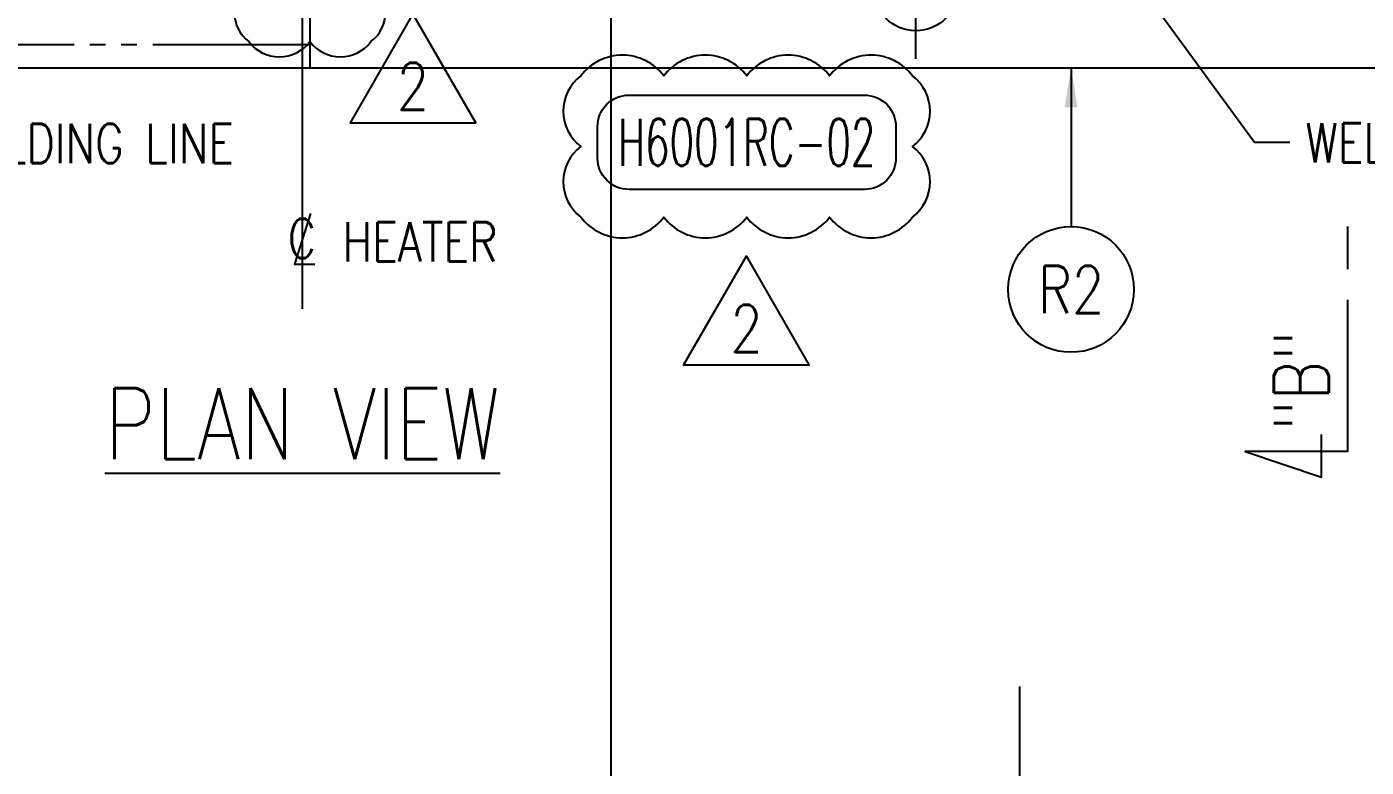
# Model space of a CAD drawing. Header units: millimetres. Extents: x 0 to 91981, y -132907 to 77676.
# Drawn here: x 15965 to 21079, y 24054 to 26880 of the extents above; entities that cross this region are included whole.
import ezdxf
from ezdxf.enums import TextEntityAlignment as Align

# ---------------------------------------------------------------- set-up
doc = ezdxf.new("R2010")
doc.units = ezdxf.units.MM
doc.header["$LTSCALE"] = 60
doc.linetypes.add('JNK-CENTER', pattern=[34, 30, -1.5, 1, -1.5])
doc.linetypes.add('JNK-PHANTOM', pattern=[15, 10, -1, 1, -1, 1, -1])
for name, color, linetype in [('CEN-R', 1, 'JNK-CENTER'), ('CON-C', 4, 'Continuous'), ('CON-G', 3, 'Continuous'), ('CON-W', 7, 'Continuous'), ('CON-Y', 2, 'Continuous'), ('Dim-W', 7, 'Continuous'), ('PHA-W', 7, 'JNK-PHANTOM'), ('rev-2', 2, 'Continuous'), ('TXT-C', 4, 'Continuous'), ('TXT-Y', 2, 'Continuous')]:
    doc.layers.add(name, color=color, linetype=linetype)
doc.layers.add('CONT-G', color=3, linetype='Continuous', lineweight=25)
doc.styles.add('SIMPLEX', font='simplex.shx', dxfattribs={"width": 0.8})
doc.dimstyles.new('DIM60', dxfattribs={"dimscale": 60, "dimtxt": 2.5, "dimasz": 2.5, "dimexe": 1, "dimexo": 1, "dimgap": 1, "dimtad": 1, "dimdsep": 46, "dimtxsty": 'SIMPLEX', "dimcen": 0, "dimclrd": 256, "dimclre": 256, "dimclrt": 2, "dimadec": 1, "dimazin": 2, "dimtfac": 1, "dimtix": 1, "dimtmove": 2, "dimatfit": 2, "dimfxl": 1, "dimarcsym": 1})

# ---------------------------------------------------------------- blocks, each defined once
blk = doc.blocks.new('SPRING SUPPORT BASE')
at = {"layer": 'CEN-R'}
blk.add_line((-269.9, 0), (269.9, 0), dxfattribs=at)
at = {"layer": 'CONT-G'}
for p, q in [((-100, 50), (-100, -50)), ((-100, 50), (-80, 50)), ((-80, 50), (-80, -50)), ((80, 50), (80, -50)), ((100, 50), (80, 50)), ((100, 50), (100, -50)), ((-100, -50), (-80, -50)), ((100, -50), (80, -50))]:
    blk.add_line(p, q, dxfattribs=at)
blk.add_circle((0, 0), 162, dxfattribs=at)
blk = doc.blocks.new('cl-mark')
at = {"layer": 'CON-Y'}
blk.add_lwpolyline([(0.508, 1.608), (-0.513, -1.624), (0.786, -1.624)], dxfattribs=at)
at = {"style": 'SIMPLEX', "width": 0.8}
blk.add_attdef('EQUIP-NAME', (2.541, -1.452), '', height=2.5, dxfattribs=at)
at = {"layer": 'CON-Y', "style": 'SIMPLEX', "width": 0.8}
blk.add_text('C', height=2.5, dxfattribs=at).set_placement((-0.047, 0.017), align=Align.MIDDLE)
blk = doc.blocks.new('SECMARK2')
at = {"layer": 'CON-C'}
blk.add_line((0, 0), (-2.717, 0), dxfattribs=at)
blk.add_lwpolyline([(-4.667, 0), (-14.317, 0), (-14.317, 6.51), (-15.933, 1.643), (-13.233, 1.643)], dxfattribs=at)
at = {"layer": 'CON-C', "style": 'SIMPLEX', "width": 0.8}
blk.add_attdef('TAG', (-12.98, 1.18), '', height=3.5, dxfattribs=at)
blk = doc.blocks.new('piec-tag')
at = {"layer": 'CON-Y'}
blk.add_circle((0, 0), 4, dxfattribs=at)
at = {"layer": 'CON-G', "style": 'SIMPLEX', "width": 0.8}
blk.add_attdef('P.N', text='', height=3, dxfattribs=at).set_placement((0, 0), align=Align.MIDDLE)
at = {"layer": 'CON-G', "style": 'SIMPLEX', "width": 0.8, "flags": 1}
blk.add_attdef('BOM', (4.48, -3.74), '', height=2.5, dxfattribs=at)
blk = doc.blocks.new('DUCT-TAG')
at = {"layer": 'CON-G'}
blk.add_lwpolyline([(-9.49, -1), (-9.49, 1, -0.414214), (-7.49, 3), (7.49, 3, -0.414214), (9.49, 1), (9.49, -1, -0.414214), (7.49, -3), (-7.49, -3, -0.414214)], format="xyb", close=True, dxfattribs=at)
at = {"layer": 'CON-G', "style": 'SIMPLEX', "width": 1.246304}
blk.add_attdef('NAME', text='', height=3, dxfattribs=at).set_placement((-8.19, -1.5), (8.19, -1.5), align=Align.FIT)
at = {"layer": 'CON-Y', "style": 'SIMPLEX'}
blk.add_attdef('ELEVATION', text='', height=2, dxfattribs=at).set_placement((0, -6.02), align=Align.CENTER)
blk = doc.blocks.new('revmark')
at = {"layer": 'rev-2'}
blk.add_lwpolyline([(0, 0), (-4, -6.928), (4, -6.928)], close=True, dxfattribs=at)
at = {"layer": 'rev-2', "style": 'SIMPLEX', "width": 0.8}
blk.add_attdef('REVMARK', text='', height=3, dxfattribs=at).set_placement((0, -4.619), align=Align.MIDDLE_CENTER)
blk = doc.blocks.new('*D1018')
at = {"layer": 'DEFPOINTS', "color": 0, "transparency": 16777216}
for p in [(17800.1, 59492.7), (18196.3, 59492.7), (17069.9, -132907.1)]:
    blk.add_point(p, dxfattribs=at)
at = {"layer": 'Dim-W', "linetype": 'ByBlock', "lineweight": -2, "transparency": 16777216}
for p, q in [((17860.1, 59492.7), (18256.3, 59492.7)), ((18196.3, -132757.1), (18196.3, 59342.7)), ((17129.9, -132907.1), (18256.3, -132907.1))]:
    blk.add_line(p, q, dxfattribs=at)
at = {"layer": 'Dim-W', "transparency": 16777216}
for points in [[(18171.3, 59342.7), (18221.3, 59342.7), (18196.3, 59492.7)], [(18171.3, -132757.1), (18221.3, -132757.1), (18196.3, -132907.1)]]:
    blk.add_solid(points, dxfattribs=at)
at = {"layer": 'Dim-W', "color": 2, "transparency": 16777216, "insert": (18061.3, -36707.2), "char_height": 150, "attachment_point": 5, "rotation": 90, "style": 'SIMPLEX'}
blk.add_mtext('192399.74', dxfattribs=at)

msp = doc.modelspace()

# ---------------------------------------------------------------- linework, layer by layer
at = {"layer": 'CEN-R'}
for p, q in [((17018.12766, 25804.06429), (17018.12664, 31602.06246)), ((19755.57958, 24361.80913), (19755.57958, 21405.43929))]:
    msp.add_line(p, q, dxfattribs=at)
at = {"layer": 'CON-G'}
for p, q in [((17045.92693, 27332.06246), (17045.92693, 26722.66248)), ((21450.82693, 26722.66248), (12417.12693, 26722.66248))]:
    msp.add_line(p, q, dxfattribs=at)
at = {"layer": 'PHA-W'}
msp.add_line((17045.92693, 26811.90705), (12417.12693, 26811.90705), dxfattribs=at)
at = {"layer": 'rev-2'}
for points in [[(16813.07422, 26823.76459, 0.5), (17046.26856, 26823.76459, 0.5), (17279.46289, 26823.76459, 0.5), (17279.46289, 27043.93546, 0.5), (17279.46289, 27264.10634, 0.5), (17046.26856, 27264.10634, 0.5), (16813.07422, 27264.10634, 0.5), (16813.07422, 27043.93546, 0.5)], [(18081.00586, 26153.99676, 0.5), (18397.49463, 26153.99676, 0.5), (18713.9834, 26153.99676, 0.5), (19030.47216, 26153.99676, 0.5), (19346.96093, 26153.99676, 0.5), (19346.96093, 26423.37667, 0.5), (19346.96093, 26692.75658, 0.5), (19030.47216, 26692.75658, 0.5), (18713.9834, 26692.75658, 0.5), (18397.49463, 26692.75658, 0.5), (18081.00586, 26692.75658, 0.5), (18081.00586, 26423.37667, 0.5)]]:
    msp.add_lwpolyline(points, format="xyb", close=True, dxfattribs=at)

# ---------------------------------------------------------------- block references
at = {"layer": 'CON-C', "xscale": 60, "yscale": 60, "zscale": 60}
msp.add_blockref('cl-mark', (17018.12766, 26071.51495), dxfattribs=at).add_auto_attribs({'EQUIP-NAME': 'HEATER'})
at = {"layer": 'CON-W'}
ref = msp.add_blockref('DUCT-TAG', (18714.00302, 26439.4611), dxfattribs=dict(at, xscale=60, yscale=60, zscale=60))
ref.add_attrib('NAME', 'H6001RC-02', dxfattribs={"layer": 'CON-G', "height": 180, "style": 'SIMPLEX', "width": 0.5733}).set_placement((18222.60302, 26349.4611), (19205.40302, 26349.4611), align=Align.FIT)
at = {"layer": 'Dim-W', "rotation": 90.00000000000001}
msp.add_blockref('SPRING SUPPORT BASE', (19359.52692, 27027.36249), dxfattribs=at)
at = {"layer": 'Dim-W'}
for name, p, xscale, yscale, zscale, rotation, values in [('piec-tag', (19952.22256, 25877.71077), 59.99999999999999, 59.99999999999999, 59.99999999999999, 1.0847676614635e-06, {'P.N': 'R2'}), ('SECMARK2', (21007.377, 26117.71077), 60, 60, 60, 90.00000000000323, {'TAG': '"B"'})]:
    msp.add_blockref(name, p, dxfattribs=dict(at, xscale=xscale, yscale=yscale, zscale=zscale, rotation=rotation)).add_auto_attribs(values)
at = {"layer": 'rev-2', "xscale": 60, "yscale": 60, "zscale": 60}
for p in [(17439.6533, 26930.00347), (18712.60881, 26005.59634)]:
    msp.add_blockref('revmark', p, dxfattribs=at).add_auto_attribs({'REVMARK': '2'})

# ---------------------------------------------------------------- texts
at = {"layer": 'TXT-C', "style": 'SIMPLEX', "width": 0.8}
msp.add_text('%%UPLAN VIEW', height=270, dxfattribs=at).set_placement((17018.12766, 25230.46646), align=Align.CENTER)
at = {"layer": 'TXT-Y', "style": 'SIMPLEX', "width": 0.8}
for p in [(15655.81095, 26360.35649), (20847.61372, 26361.79934)]:
    msp.add_text('WELDING LINE', height=150, dxfattribs=at).set_placement(p)

# ---------------------------------------------------------------- dimensions: what is measured, and where the dimension line sits
at = {"layer": 'Dim-W'}
dim = msp.add_linear_dim(base=(18196.3315, 59492.65157), p1=(17069.94307, -132907.0922), p2=(17800.14221, 59492.65157), angle=90, dimstyle='DIM60', dxfattribs=at)
dim.commit()
dim.dimension.update_dxf_attribs({"geometry": '*D1018', "text_midpoint": (18061.3315, -36707.22031)})

# ---------------------------------------------------------------- leaders
for points, override in [([(20065.50695, 27242.81793), (20653.14871, 26440.24973), (20787.94285, 26440.24973)], {"dimgap": 1, "dimtad": 0, "dimatfit": 3, "dimtfill": 1}), ([(19952.22254, 26722.66245), (19952.22255, 26117.71077)], {"dimgap": 1, "dimtad": 0})]:
    msp.add_leader(points, dimstyle='DIM60', override=override, dxfattribs=at)

doc.saveas('drawing.dxf')
